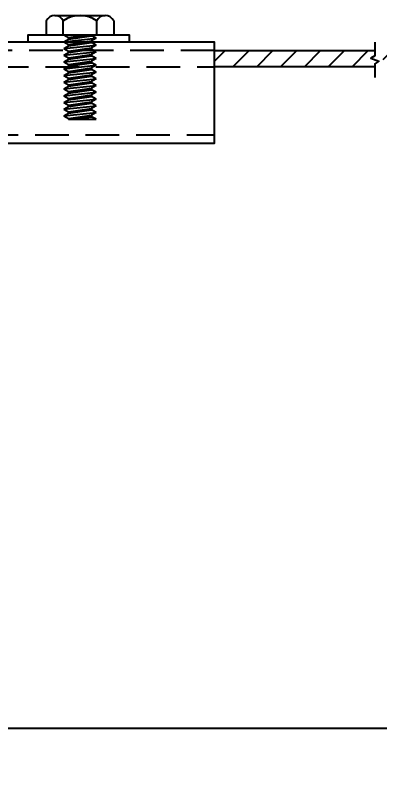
# Model space of a CAD drawing. Header units: inches. Extents: x 0.1 to 52.8, y 2 to 15.4.
# Drawn here: x 14.66 to 17.36, y 2 to 7.75 of the extents above; entities that cross this region are included whole.
import ezdxf

# ---------------------------------------------------------------- set-up
doc = ezdxf.new("R2010")
doc.units = ezdxf.units.IN
doc.header["$MEASUREMENT"] = 0
doc.linetypes.add('HIDDEN', pattern=[0.375, 0.25, -0.125])
for name, color, linetype in [('Anchors', 4, 'Continuous'), ('Dimensions', 3, 'Continuous'), ('Metals', 7, 'Continuous')]:
    doc.layers.add(name, color=color, linetype=linetype)
doc.styles.add('Arial', font='arial.ttf')
doc.dimstyles.new('Arial', dxfattribs={"dimtxt": 0.3125, "dimasz": 0.3125, "dimexe": 0.3125, "dimexo": 0.3125, "dimgap": 0.3125, "dimtad": 0, "dimtih": 1, "dimtoh": 1, "dimdec": 4, "dimzin": 0, "dimdsep": 46, "dimlunit": 4, "dimtxsty": 'Arial', "dimcen": 0.09, "dimadec": 0, "dimazin": 0, "dimtfac": 1, "dimtdec": 4, "dimtofl": 0, "dimtmove": 0, "dimatfit": 3, "dimfxl": 0, "dimfrac": 2, "dimtolj": 1, "dimtzin": 0, "dimarcsym": 0})

# ---------------------------------------------------------------- blocks, each defined once
blk = doc.blocks.new('*D3')
at = {"layer": 'Defpoints', "color": 0}
for p in [(8.1353, 3.9367), (18.1353, 3.9367), (18.1353, 2.4688)]:
    blk.add_point(p, dxfattribs=at)
at = {"layer": 'Dimensions', "color": 0, "lineweight": -2}
for p, q in [((8.1353, 3.6242), (8.1353, 2.1563)), ((18.1353, 3.6242), (18.1353, 2.1563)), ((8.4478, 2.4688), (11.8893, 2.4688)), ((17.8228, 2.4688), (14.2759, 2.4688))]:
    blk.add_line(p, q, dxfattribs=at)
at = {"layer": 'Dimensions', "color": 0}
for points in [[(8.4478, 2.5209), (8.4478, 2.4168), (8.1353, 2.4688)], [(17.8228, 2.5209), (17.8228, 2.4168), (18.1353, 2.4688)]]:
    blk.add_solid(points, dxfattribs=at)
at = {"layer": 'Dimensions', "color": 0, "insert": (13.0826, 2.4688), "char_height": 0.3125, "attachment_point": 5, "style": 'Arial'}
blk.add_mtext('\\A1;10"\\P [254mm]', dxfattribs=at)
blk = doc.blocks.new('H1458S')
for p, q in [((-0.1875, 0.144), (0.1875, 0.144)), ((-0.25, 0.104), (-0.25, 0)), ((-0.125, 0), (-0.125, 0.104)), ((0.125, 0), (0.125, 0.104)), ((0.25, 0.104), (0.25, 0)), ((-0.25, 0), (0.25, 0)), ((-0.119, 0), (-0.085, -0.0196)), ((-0.085, -0.0196), (0.0485, 0)), ((-0.119, -0.05), (0.119, -0.025)), ((-0.119, -0.05), (-0.085, -0.0304)), ((-0.119, -0.05), (-0.085, -0.0696)), ((-0.085, -0.0304), (0.085, -0.0054)), ((-0.085, -0.0196), (-0.085, -0.0304)), ((-0.085, -0.0696), (0.085, -0.0446)), ((-0.085, -0.0804), (0.085, -0.0554)), ((0.0943, 0), (0.085, -0.0054)), ((0.119, -0.025), (0.085, -0.0054)), ((0.119, -0.025), (0.085, -0.0446)), ((0.085, -0.0446), (0.085, -0.0554)), ((0.119, -0.075), (0.085, -0.0554)), ((-0.119, -0.1), (0.119, -0.075)), ((-0.119, -0.1), (-0.085, -0.0804)), ((-0.119, -0.1), (-0.085, -0.1196)), ((-0.085, -0.0696), (-0.085, -0.0804)), ((-0.085, -0.1196), (0.085, -0.0946)), ((-0.085, -0.1304), (0.085, -0.1054)), ((0.119, -0.075), (0.085, -0.0946)), ((0.085, -0.0946), (0.085, -0.1054)), ((0.119, -0.125), (0.085, -0.1054)), ((-0.119, -0.15), (0.119, -0.125)), ((-0.119, -0.15), (-0.085, -0.1304)), ((-0.119, -0.15), (-0.085, -0.1696)), ((-0.085, -0.1196), (-0.085, -0.1304)), ((-0.085, -0.1696), (0.085, -0.1446)), ((-0.085, -0.1804), (0.085, -0.1554)), ((-0.085, -0.1696), (-0.085, -0.1804)), ((0.119, -0.125), (0.085, -0.1446)), ((0.085, -0.1446), (0.085, -0.1554)), ((0.119, -0.175), (0.085, -0.1554)), ((-0.119, -0.2), (0.119, -0.175)), ((-0.119, -0.2), (-0.085, -0.1804)), ((-0.119, -0.2), (-0.085, -0.2196)), ((-0.119, -0.25), (0.119, -0.225)), ((-0.085, -0.2196), (0.085, -0.1946)), ((-0.085, -0.2304), (0.085, -0.2054)), ((-0.085, -0.2196), (-0.085, -0.2304)), ((0.119, -0.175), (0.085, -0.1946)), ((0.085, -0.1946), (0.085, -0.2054)), ((0.119, -0.225), (0.085, -0.2054)), ((0.119, -0.225), (0.085, -0.2446)), ((-0.119, -0.25), (-0.085, -0.2304)), ((-0.119, -0.25), (-0.085, -0.2696)), ((-0.119, -0.3), (0.119, -0.275)), ((-0.119, -0.3), (-0.085, -0.2804)), ((-0.085, -0.2696), (0.085, -0.2446)), ((-0.085, -0.2804), (0.085, -0.2554)), ((-0.085, -0.2696), (-0.085, -0.2804)), ((0.085, -0.2446), (0.085, -0.2554)), ((0.119, -0.275), (0.085, -0.2554)), ((0.119, -0.275), (0.085, -0.2946)), ((-0.119, -0.3), (-0.085, -0.3196)), ((-0.119, -0.35), (0.119, -0.325)), ((-0.119, -0.35), (-0.085, -0.3304)), ((-0.085, -0.3196), (0.085, -0.2946)), ((-0.085, -0.3304), (0.085, -0.3054)), ((-0.085, -0.3196), (-0.085, -0.3304)), ((-0.085, -0.3696), (0.085, -0.3446)), ((0.085, -0.2946), (0.085, -0.3054)), ((0.119, -0.325), (0.085, -0.3054)), ((0.119, -0.325), (0.085, -0.3446)), ((0.085, -0.3446), (0.085, -0.3554)), ((-0.119, -0.35), (-0.085, -0.3696)), ((-0.119, -0.4), (0.119, -0.375)), ((-0.119, -0.4), (-0.085, -0.3804)), ((-0.119, -0.4), (-0.085, -0.4196)), ((-0.085, -0.3804), (0.085, -0.3554)), ((-0.085, -0.3696), (-0.085, -0.3804)), ((-0.085, -0.4196), (0.085, -0.3946)), ((0.119, -0.375), (0.085, -0.3554)), ((0.119, -0.375), (0.085, -0.3946)), ((0.085, -0.3946), (0.085, -0.4054)), ((-0.119, -0.45), (0.119, -0.425)), ((-0.119, -0.45), (-0.085, -0.4304)), ((-0.119, -0.45), (-0.085, -0.4696)), ((-0.085, -0.4304), (0.085, -0.4054)), ((-0.085, -0.4196), (-0.085, -0.4304)), ((-0.085, -0.4696), (0.085, -0.4446)), ((-0.085, -0.4804), (0.085, -0.4554)), ((0.119, -0.425), (0.085, -0.4054)), ((0.119, -0.425), (0.085, -0.4446)), ((0.085, -0.4446), (0.085, -0.4554)), ((0.119, -0.475), (0.085, -0.4554)), ((-0.119, -0.5), (0.119, -0.475)), ((-0.119, -0.5), (-0.085, -0.4804)), ((-0.119, -0.5), (-0.085, -0.5196)), ((-0.085, -0.4696), (-0.085, -0.4804)), ((-0.085, -0.5196), (0.085, -0.4946)), ((-0.085, -0.5304), (0.085, -0.5054)), ((0.119, -0.475), (0.085, -0.4946)), ((0.085, -0.4946), (0.085, -0.5054)), ((0.119, -0.525), (0.085, -0.5054)), ((-0.119, -0.55), (0.119, -0.525)), ((-0.119, -0.55), (-0.085, -0.5304)), ((-0.119, -0.55), (-0.085, -0.5696)), ((-0.085, -0.5196), (-0.085, -0.5304)), ((-0.085, -0.5696), (0.085, -0.5446)), ((-0.085, -0.5804), (0.085, -0.5554)), ((-0.085, -0.5696), (-0.085, -0.5804)), ((0.119, -0.525), (0.085, -0.5446)), ((0.085, -0.5446), (0.085, -0.5554)), ((0.119, -0.575), (0.085, -0.5554)), ((-0.119, -0.6), (0.119, -0.575)), ((-0.119, -0.6), (-0.085, -0.5804)), ((-0.119, -0.6), (-0.085, -0.6196)), ((-0.085, -0.6196), (0.085, -0.5946)), ((-0.085, -0.6196), (-0.085, -0.625)), ((-0.085, -0.625), (0.119, -0.625)), ((-0.0485, -0.625), (0.085, -0.6054)), ((0.119, -0.575), (0.085, -0.5946)), ((0.085, -0.5946), (0.085, -0.6054)), ((0.119, -0.625), (0.085, -0.6054))]:
    blk.add_line(p, q)
for centre, radius, start, end in [((-0.1875, 0.0752), 0.0688, 24.76151, 155.23849), ((0, -0.0713), 0.2153, 54.51066, 125.48934), ((0.1875, 0.0752), 0.0688, 24.76151, 155.23849)]:
    blk.add_arc(centre, radius, start, end)
blk = doc.blocks.new('SB18')
at = {"layer": 'Metals'}
h = blk.add_hatch(dxfattribs=at)
h.set_pattern_fill('ANSI31', color=256, style=0)
h.set_pattern_definition([(45, (-1, 0), (-0.08838835, 0.08838835), [])])
h.paths.add_polyline_path([(17.6803, 7.6792), (17.6803, 7.64), (17.6514, 7.621), (17.7091, 7.5991), (17.6803, 7.5801), (17.6803, 7.5592), (19.1265, 7.5592), (19.1265, 7.6792)])
h.paths.add_polyline_path([(17.6103, 7.5592), (17.6103, 7.5801), (17.6391, 7.5991), (17.5814, 7.621), (17.6103, 7.64), (17.6103, 7.6792), (16.4215, 7.6792), (16.4215, 7.5592)])
blk.add_lwpolyline([(15.0392, 7.7417), (15.0392, 7.7939), (15.7892, 7.7939), (15.7892, 7.7417)], close=True)
blk.add_lwpolyline([(17.6103, 7.7401), (17.6103, 7.64), (17.5814, 7.621), (17.6391, 7.5991), (17.6103, 7.5801), (17.6103, 7.48)])
at = {"layer": 'Metals', "linetype": 'HIDDEN'}
blk.add_line((10.2154, 7.0533), (16.4215, 7.0533), dxfattribs=at)
at = {"layer": 'Metals'}
blk.add_lwpolyline([(10.2154, 6.9917), (16.4215, 6.9917), (16.4215, 7.7417), (10.2154, 7.7417)], close=True, dxfattribs=at)
at = {"layer": 'Metals', "linetype": 'HIDDEN'}
blk.add_lwpolyline([(16.4215, 7.6792), (14.4173, 7.6792), (14.4173, 7.5592), (16.4215, 7.5592)], dxfattribs=at)
at = {"layer": 'Metals'}
blk.add_lwpolyline([(17.6103, 7.5592), (16.4215, 7.5592), (16.4215, 7.6792), (17.6103, 7.6792)], dxfattribs=at)
at = {"layer": 'Anchors'}
blk.add_blockref('H1458S', (15.4241, 7.7941), dxfattribs=at)

msp = doc.modelspace()

# ---------------------------------------------------------------- block references
at = {"layer": 'Anchors'}
msp.add_blockref('SB18', (-0.28653, -0.18741), dxfattribs=at)

# ---------------------------------------------------------------- dimensions: what is measured, and where the dimension line sits
at = {"layer": 'Dimensions'}
dim = msp.add_linear_dim(base=(18.1353, 2.46885), p1=(8.1353, 3.93673), p2=(18.1353, 3.93673), dimstyle='Arial', override={"dimpost": '\\X'}, dxfattribs=at)
dim.commit()
dim.dimension.update_dxf_attribs({"geometry": '*D3', "text_midpoint": (13.0826, 2.46885), "dimtype": 160})

doc.saveas('drawing.dxf')
